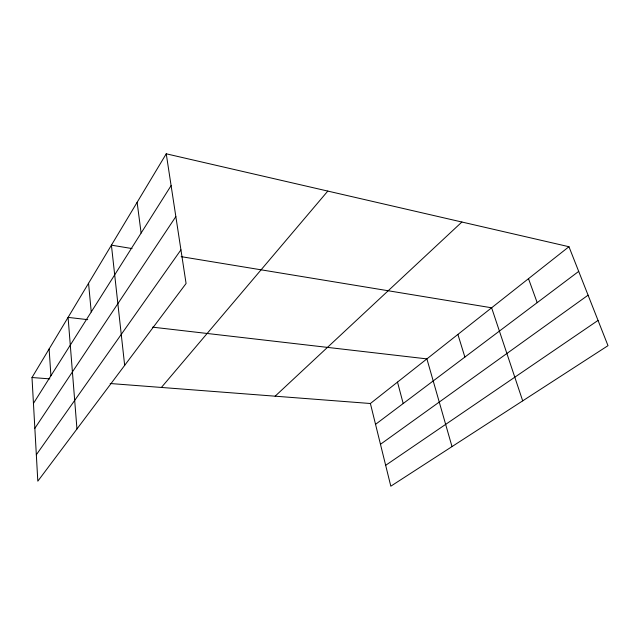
<?xml version="1.0" encoding="UTF-8"?>
<svg xmlns="http://www.w3.org/2000/svg" width="640" height="640" viewBox="0 0 640 640"><rect width="100%" height="100%" fill="white"/><g stroke="black" fill="none" stroke-linecap="round" stroke-linejoin="round"><path stroke-width="0.96" d="M166.24 153.808L186.08 283.488L37.816 481.168L32 377.512L166.24 153.808L568.96 246.72L608 345.664L390.816 486.192L370.392 403.504L568.96 246.72M33.448 403.392L171.104 185.608M34.848 428.32L175.848 216.592M36.336 454.76L180.936 249.848M161.4 387.448L327.808 191.08M275.128 396.192L461.896 222.016M375.544 424.344L578.696 271.392M380.472 444.288L588.08 295.176M385.664 465.312L598.04 320.416M32 377.512L49.824 378.88M110.168 383.512L370.392 403.504M87.72 319.656L68.08 317.384L76.96 428.976M152.624 327.16L426.896 358.888L452.008 446.6M132.04 248.56L111.416 245.16L124.664 365.376M181.144 256.648L491.624 307.784L522.696 400.864M528.496 278.672L537.184 302.648M457.888 334.424L464.88 357.08M397.504 382.096L403.2 403.52M137.128 202.32L141.112 233.056M88.552 283.264L91.24 311.96M49.12 348.984L50.912 375.768"/></g></svg>
